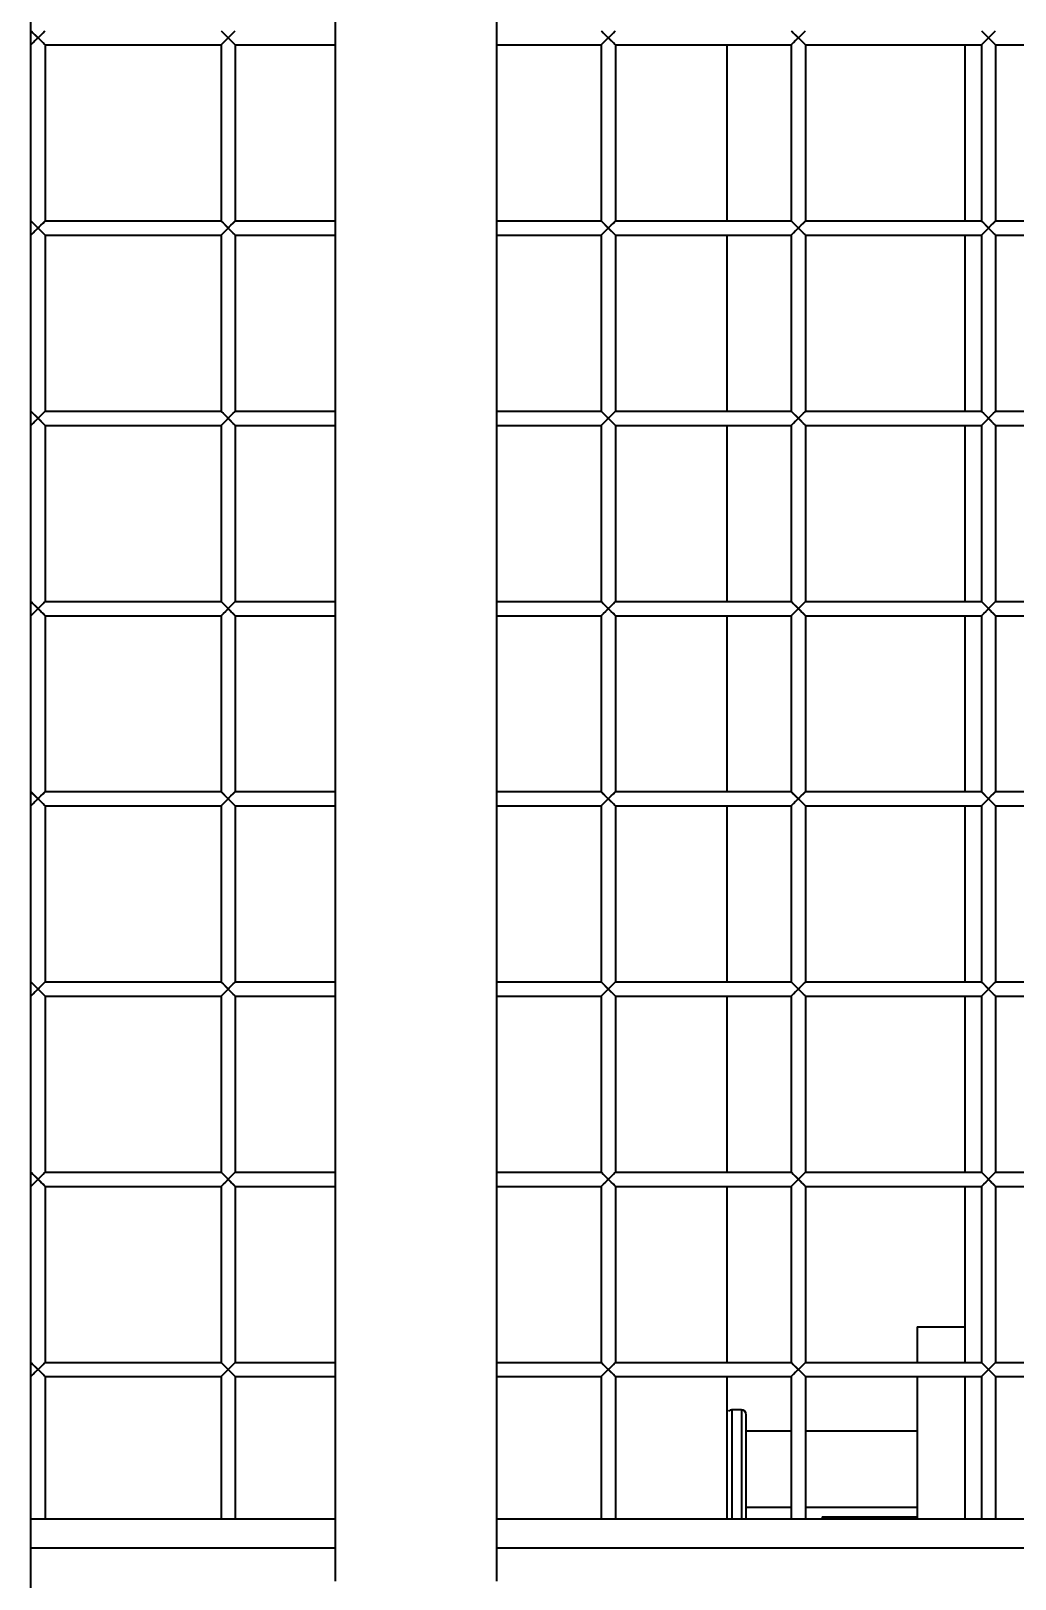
# Model space of a CAD drawing. Header units: millimetres. Extents: x 32496 to 166256, y 3504 to 23939.
# Drawn here: x 145206.7 to 145413.8, y 13582.2 to 13907.8 of the extents above; entities that cross this region are included whole.
import ezdxf

# ---------------------------------------------------------------- set-up
doc = ezdxf.new("R2010")
doc.units = ezdxf.units.MM
doc.layers.get('0').update_dxf_attribs({"lineweight": 35})

# ---------------------------------------------------------------- blocks, each defined once
blk = doc.blocks.new('8-1250')
at = {"linetype": 'Continuous'}
for p, q in [((-3325.63, -32393.79), (-3325.63, -33324.79)), ((-3291.63, -32393.79), (-3291.63, -33324.79)), ((-3389.63, -33311.79), (-3389.63, -32408.79)), ((-3389.63, -33001.79), (-3386.63, -32998.79)), ((-3389.63, -32998.79), (-3388.13, -33000.29)), ((-3349.63, -33001.79), (-3346.63, -32998.79)), ((-3349.63, -32998.79), (-3348.13, -33000.29)), ((-3269.63, -33001.79), (-3266.63, -32998.79)), ((-3269.63, -32998.79), (-3268.13, -33000.29)), ((-3229.63, -33001.79), (-3226.63, -32998.79)), ((-3229.63, -32998.79), (-3228.13, -33000.29)), ((-3189.63, -33001.79), (-3186.63, -32998.79)), ((-3189.63, -32998.79), (-3188.13, -33000.29)), ((-3386.63, -33001.79), (-3388.13, -33000.29)), ((-3386.63, -33001.79), (-3386.63, -33038.79)), ((-3386.63, -33001.79), (-3349.63, -33001.79)), ((-3349.63, -33001.79), (-3349.63, -33038.79)), ((-3346.63, -33001.79), (-3348.13, -33000.29)), ((-3346.63, -33001.79), (-3346.63, -33038.79)), ((-3346.63, -33001.79), (-3325.63, -33001.79)), ((-3291.63, -33001.79), (-3269.63, -33001.79)), ((-3269.63, -33001.79), (-3269.63, -33038.79)), ((-3266.63, -33001.79), (-3268.13, -33000.29)), ((-3266.63, -33001.79), (-3266.63, -33038.79)), ((-3266.63, -33001.79), (-3229.63, -33001.79)), ((-3243.13, -33038.79), (-3243.13, -33001.79)), ((-3229.63, -33001.79), (-3229.63, -33038.79)), ((-3226.63, -33001.79), (-3228.13, -33000.29)), ((-3226.63, -33001.79), (-3226.63, -33038.79)), ((-3226.63, -33001.79), (-3189.63, -33001.79)), ((-3193.13, -33001.79), (-3193.13, -33038.79)), ((-3189.63, -33001.79), (-3189.63, -33038.79)), ((-3186.63, -33001.79), (-3188.13, -33000.29)), ((-3186.63, -33001.79), (-3186.63, -33038.79)), ((-3186.63, -33001.79), (-3149.63, -33001.79)), ((-3389.63, -33041.79), (-3386.63, -33038.79)), ((-3389.63, -33038.79), (-3388.13, -33040.29)), ((-3386.63, -33041.79), (-3388.13, -33040.29)), ((-3386.63, -33038.79), (-3349.63, -33038.79)), ((-3349.63, -33041.79), (-3346.63, -33038.79)), ((-3349.63, -33038.79), (-3348.13, -33040.29)), ((-3346.63, -33041.79), (-3348.13, -33040.29)), ((-3346.63, -33038.79), (-3325.63, -33038.79)), ((-3291.63, -33038.79), (-3269.63, -33038.79)), ((-3269.63, -33041.79), (-3266.63, -33038.79)), ((-3269.63, -33038.79), (-3268.13, -33040.29)), ((-3266.63, -33041.79), (-3268.13, -33040.29)), ((-3266.63, -33038.79), (-3229.63, -33038.79)), ((-3229.63, -33041.79), (-3226.63, -33038.79)), ((-3229.63, -33038.79), (-3228.13, -33040.29)), ((-3226.63, -33041.79), (-3228.13, -33040.29)), ((-3226.63, -33038.79), (-3189.63, -33038.79)), ((-3189.63, -33041.79), (-3186.63, -33038.79)), ((-3189.63, -33038.79), (-3188.13, -33040.29)), ((-3186.63, -33041.79), (-3188.13, -33040.29)), ((-3186.63, -33038.79), (-3149.63, -33038.79)), ((-3386.63, -33041.79), (-3386.63, -33078.79)), ((-3386.63, -33041.79), (-3349.63, -33041.79)), ((-3349.63, -33041.79), (-3349.63, -33078.79)), ((-3346.63, -33041.79), (-3346.63, -33078.79)), ((-3346.63, -33041.79), (-3325.63, -33041.79)), ((-3291.63, -33041.79), (-3269.63, -33041.79)), ((-3269.63, -33041.79), (-3269.63, -33078.79)), ((-3266.63, -33041.79), (-3266.63, -33078.79)), ((-3266.63, -33041.79), (-3229.63, -33041.79)), ((-3243.13, -33078.79), (-3243.13, -33041.79)), ((-3229.63, -33041.79), (-3229.63, -33078.79)), ((-3226.63, -33041.79), (-3226.63, -33078.79)), ((-3226.63, -33041.79), (-3189.63, -33041.79)), ((-3193.13, -33041.79), (-3193.13, -33078.79)), ((-3189.63, -33041.79), (-3189.63, -33078.79)), ((-3186.63, -33041.79), (-3186.63, -33078.79)), ((-3186.63, -33041.79), (-3149.63, -33041.79)), ((-3389.63, -33081.79), (-3386.63, -33078.79)), ((-3389.63, -33078.79), (-3388.13, -33080.29)), ((-3386.63, -33081.79), (-3388.13, -33080.29)), ((-3386.63, -33078.79), (-3349.63, -33078.79)), ((-3349.63, -33081.79), (-3346.63, -33078.79)), ((-3349.63, -33078.79), (-3348.13, -33080.29)), ((-3346.63, -33081.79), (-3348.13, -33080.29)), ((-3346.63, -33078.79), (-3325.63, -33078.79)), ((-3291.63, -33078.79), (-3269.63, -33078.79)), ((-3269.63, -33081.79), (-3266.63, -33078.79)), ((-3269.63, -33078.79), (-3268.13, -33080.29)), ((-3266.63, -33081.79), (-3268.13, -33080.29)), ((-3266.63, -33078.79), (-3229.63, -33078.79)), ((-3229.63, -33081.79), (-3226.63, -33078.79)), ((-3229.63, -33078.79), (-3228.13, -33080.29)), ((-3226.63, -33081.79), (-3228.13, -33080.29)), ((-3226.63, -33078.79), (-3189.63, -33078.79)), ((-3189.63, -33081.79), (-3186.63, -33078.79)), ((-3189.63, -33078.79), (-3188.13, -33080.29)), ((-3186.63, -33081.79), (-3188.13, -33080.29)), ((-3186.63, -33078.79), (-3149.63, -33078.79)), ((-3386.63, -33081.79), (-3386.63, -33118.79)), ((-3386.63, -33081.79), (-3349.63, -33081.79)), ((-3349.63, -33081.79), (-3349.63, -33118.79)), ((-3346.63, -33081.79), (-3346.63, -33118.79)), ((-3346.63, -33081.79), (-3325.63, -33081.79)), ((-3291.63, -33081.79), (-3269.63, -33081.79)), ((-3269.63, -33081.79), (-3269.63, -33118.79)), ((-3266.63, -33081.79), (-3266.63, -33118.79)), ((-3266.63, -33081.79), (-3229.63, -33081.79)), ((-3243.13, -33118.79), (-3243.13, -33081.79)), ((-3229.63, -33081.79), (-3229.63, -33118.79)), ((-3226.63, -33081.79), (-3226.63, -33118.79)), ((-3226.63, -33081.79), (-3189.63, -33081.79)), ((-3193.13, -33081.79), (-3193.13, -33118.79)), ((-3189.63, -33081.79), (-3189.63, -33118.79)), ((-3186.63, -33081.79), (-3186.63, -33118.79)), ((-3186.63, -33081.79), (-3149.63, -33081.79)), ((-3389.63, -33121.79), (-3386.63, -33118.79)), ((-3389.63, -33118.79), (-3388.13, -33120.29)), ((-3386.63, -33118.79), (-3349.63, -33118.79)), ((-3349.63, -33121.79), (-3346.63, -33118.79)), ((-3349.63, -33118.79), (-3348.13, -33120.29)), ((-3346.63, -33118.79), (-3325.63, -33118.79)), ((-3291.63, -33118.79), (-3269.63, -33118.79)), ((-3269.63, -33121.79), (-3266.63, -33118.79)), ((-3269.63, -33118.79), (-3268.13, -33120.29)), ((-3266.63, -33118.79), (-3229.63, -33118.79)), ((-3229.63, -33121.79), (-3226.63, -33118.79)), ((-3229.63, -33118.79), (-3228.13, -33120.29)), ((-3226.63, -33118.79), (-3189.63, -33118.79)), ((-3189.63, -33121.79), (-3186.63, -33118.79)), ((-3189.63, -33118.79), (-3188.13, -33120.29)), ((-3186.63, -33118.79), (-3149.63, -33118.79)), ((-3386.63, -33121.79), (-3388.13, -33120.29)), ((-3386.63, -33121.79), (-3386.63, -33158.79)), ((-3386.63, -33121.79), (-3349.63, -33121.79)), ((-3349.63, -33121.79), (-3349.63, -33158.79)), ((-3346.63, -33121.79), (-3348.13, -33120.29)), ((-3346.63, -33121.79), (-3346.63, -33158.79)), ((-3346.63, -33121.79), (-3325.63, -33121.79)), ((-3291.63, -33121.79), (-3269.63, -33121.79)), ((-3269.63, -33121.79), (-3269.63, -33158.79)), ((-3266.63, -33121.79), (-3268.13, -33120.29)), ((-3266.63, -33121.79), (-3266.63, -33158.79)), ((-3266.63, -33121.79), (-3229.63, -33121.79)), ((-3243.13, -33158.79), (-3243.13, -33121.79)), ((-3229.63, -33121.79), (-3229.63, -33158.79)), ((-3226.63, -33121.79), (-3228.13, -33120.29)), ((-3226.63, -33121.79), (-3226.63, -33158.79)), ((-3226.63, -33121.79), (-3189.63, -33121.79)), ((-3193.13, -33121.79), (-3193.13, -33158.79)), ((-3189.63, -33121.79), (-3189.63, -33158.79)), ((-3186.63, -33121.79), (-3188.13, -33120.29)), ((-3186.63, -33121.79), (-3186.63, -33158.79)), ((-3186.63, -33121.79), (-3149.63, -33121.79)), ((-3389.63, -33161.79), (-3386.63, -33158.79)), ((-3389.63, -33158.79), (-3388.13, -33160.29)), ((-3386.63, -33158.79), (-3349.63, -33158.79)), ((-3349.63, -33161.79), (-3346.63, -33158.79)), ((-3349.63, -33158.79), (-3348.13, -33160.29)), ((-3346.63, -33158.79), (-3325.63, -33158.79)), ((-3291.63, -33158.79), (-3269.63, -33158.79)), ((-3269.63, -33161.79), (-3266.63, -33158.79)), ((-3269.63, -33158.79), (-3268.13, -33160.29)), ((-3266.63, -33158.79), (-3229.63, -33158.79)), ((-3229.63, -33161.79), (-3226.63, -33158.79)), ((-3229.63, -33158.79), (-3228.13, -33160.29)), ((-3226.63, -33158.79), (-3189.63, -33158.79)), ((-3189.63, -33161.79), (-3186.63, -33158.79)), ((-3189.63, -33158.79), (-3188.13, -33160.29)), ((-3186.63, -33158.79), (-3149.63, -33158.79)), ((-3386.63, -33161.79), (-3388.13, -33160.29)), ((-3386.63, -33161.79), (-3386.63, -33198.79)), ((-3386.63, -33161.79), (-3349.63, -33161.79)), ((-3349.63, -33161.79), (-3349.63, -33198.79)), ((-3346.63, -33161.79), (-3348.13, -33160.29)), ((-3346.63, -33161.79), (-3346.63, -33198.79)), ((-3346.63, -33161.79), (-3325.63, -33161.79)), ((-3291.63, -33161.79), (-3269.63, -33161.79)), ((-3269.63, -33161.79), (-3269.63, -33198.79)), ((-3266.63, -33161.79), (-3268.13, -33160.29)), ((-3266.63, -33161.79), (-3266.63, -33198.79)), ((-3266.63, -33161.79), (-3229.63, -33161.79)), ((-3243.13, -33198.79), (-3243.13, -33161.79)), ((-3229.63, -33161.79), (-3229.63, -33198.79)), ((-3226.63, -33161.79), (-3228.13, -33160.29)), ((-3226.63, -33161.79), (-3226.63, -33198.79)), ((-3226.63, -33161.79), (-3189.63, -33161.79)), ((-3193.13, -33161.79), (-3193.13, -33198.79)), ((-3189.63, -33161.79), (-3189.63, -33198.79)), ((-3186.63, -33161.79), (-3188.13, -33160.29)), ((-3186.63, -33161.79), (-3186.63, -33198.79)), ((-3186.63, -33161.79), (-3149.63, -33161.79)), ((-3389.63, -33201.79), (-3386.63, -33198.79)), ((-3389.63, -33198.79), (-3388.13, -33200.29)), ((-3386.63, -33201.79), (-3388.13, -33200.29)), ((-3386.63, -33198.79), (-3349.63, -33198.79)), ((-3349.63, -33201.79), (-3346.63, -33198.79)), ((-3349.63, -33198.79), (-3348.13, -33200.29)), ((-3346.63, -33201.79), (-3348.13, -33200.29)), ((-3346.63, -33198.79), (-3325.63, -33198.79)), ((-3291.63, -33198.79), (-3269.63, -33198.79)), ((-3269.63, -33201.79), (-3266.63, -33198.79)), ((-3269.63, -33198.79), (-3268.13, -33200.29)), ((-3266.63, -33201.79), (-3268.13, -33200.29)), ((-3266.63, -33198.79), (-3229.63, -33198.79)), ((-3229.63, -33201.79), (-3226.63, -33198.79)), ((-3229.63, -33198.79), (-3228.13, -33200.29)), ((-3226.63, -33201.79), (-3228.13, -33200.29)), ((-3226.63, -33198.79), (-3189.63, -33198.79)), ((-3189.63, -33201.79), (-3186.63, -33198.79)), ((-3189.63, -33198.79), (-3188.13, -33200.29)), ((-3186.63, -33201.79), (-3188.13, -33200.29)), ((-3186.63, -33198.79), (-3149.63, -33198.79)), ((-3386.63, -33201.79), (-3386.63, -33238.79)), ((-3386.63, -33201.79), (-3349.63, -33201.79)), ((-3349.63, -33201.79), (-3349.63, -33238.79)), ((-3346.63, -33201.79), (-3346.63, -33238.79)), ((-3346.63, -33201.79), (-3325.63, -33201.79)), ((-3291.63, -33201.79), (-3269.63, -33201.79)), ((-3269.63, -33201.79), (-3269.63, -33238.79)), ((-3266.63, -33201.79), (-3266.63, -33238.79)), ((-3266.63, -33201.79), (-3229.63, -33201.79)), ((-3243.13, -33238.79), (-3243.13, -33201.79)), ((-3229.63, -33201.79), (-3229.63, -33238.79)), ((-3226.63, -33201.79), (-3226.63, -33238.79)), ((-3226.63, -33201.79), (-3189.63, -33201.79)), ((-3193.13, -33201.79), (-3193.13, -33238.79)), ((-3189.63, -33201.79), (-3189.63, -33238.79)), ((-3186.63, -33201.79), (-3186.63, -33238.79)), ((-3186.63, -33201.79), (-3149.63, -33201.79)), ((-3389.63, -33241.79), (-3386.63, -33238.79)), ((-3389.63, -33238.79), (-3388.13, -33240.29)), ((-3386.63, -33238.79), (-3349.63, -33238.79)), ((-3349.63, -33241.79), (-3346.63, -33238.79)), ((-3349.63, -33238.79), (-3348.13, -33240.29)), ((-3346.63, -33238.79), (-3325.63, -33238.79)), ((-3291.63, -33238.79), (-3269.63, -33238.79)), ((-3269.63, -33241.79), (-3266.63, -33238.79)), ((-3269.63, -33238.79), (-3268.13, -33240.29)), ((-3266.63, -33238.79), (-3229.63, -33238.79)), ((-3229.63, -33241.79), (-3226.63, -33238.79)), ((-3229.63, -33238.79), (-3228.13, -33240.29)), ((-3226.63, -33238.79), (-3189.63, -33238.79)), ((-3189.63, -33241.79), (-3186.63, -33238.79)), ((-3189.63, -33238.79), (-3188.13, -33240.29)), ((-3186.63, -33238.79), (-3149.63, -33238.79)), ((-3386.63, -33241.79), (-3388.13, -33240.29)), ((-3386.63, -33241.79), (-3386.63, -33278.79)), ((-3386.63, -33241.79), (-3349.63, -33241.79)), ((-3349.63, -33241.79), (-3349.63, -33278.79)), ((-3346.63, -33241.79), (-3348.13, -33240.29)), ((-3346.63, -33241.79), (-3346.63, -33278.79)), ((-3346.63, -33241.79), (-3325.63, -33241.79)), ((-3291.63, -33241.79), (-3269.63, -33241.79)), ((-3269.63, -33241.79), (-3269.63, -33278.79)), ((-3266.63, -33241.79), (-3268.13, -33240.29)), ((-3266.63, -33241.79), (-3266.63, -33278.79)), ((-3266.63, -33241.79), (-3229.63, -33241.79)), ((-3243.13, -33278.79), (-3243.13, -33241.79)), ((-3229.63, -33241.79), (-3229.63, -33278.79)), ((-3226.63, -33241.79), (-3228.13, -33240.29)), ((-3226.63, -33241.79), (-3226.63, -33278.79)), ((-3226.63, -33241.79), (-3189.63, -33241.79)), ((-3193.13, -33241.79), (-3193.13, -33278.79)), ((-3189.63, -33241.79), (-3189.63, -33278.79)), ((-3186.63, -33241.79), (-3188.13, -33240.29)), ((-3186.63, -33241.79), (-3186.63, -33278.79)), ((-3186.63, -33241.79), (-3149.63, -33241.79)), ((-3203.13, -33271.29), (-3203.13, -33278.79)), ((-3203.13, -33271.29), (-3193.13, -33271.29)), ((-3389.63, -33281.79), (-3386.63, -33278.79)), ((-3389.63, -33278.79), (-3388.13, -33280.29)), ((-3386.63, -33278.79), (-3349.63, -33278.79)), ((-3349.63, -33281.79), (-3346.63, -33278.79)), ((-3349.63, -33278.79), (-3348.13, -33280.29)), ((-3346.63, -33278.79), (-3325.63, -33278.79)), ((-3291.63, -33278.79), (-3269.63, -33278.79)), ((-3269.63, -33281.79), (-3266.63, -33278.79)), ((-3269.63, -33278.79), (-3268.13, -33280.29)), ((-3266.63, -33278.79), (-3229.63, -33278.79)), ((-3229.63, -33281.79), (-3226.63, -33278.79)), ((-3229.63, -33278.79), (-3228.13, -33280.29)), ((-3226.63, -33278.79), (-3189.63, -33278.79)), ((-3189.63, -33281.79), (-3186.63, -33278.79)), ((-3189.63, -33278.79), (-3188.13, -33280.29)), ((-3186.63, -33278.79), (-3149.63, -33278.79)), ((-3386.63, -33281.79), (-3388.13, -33280.29)), ((-3386.63, -33281.79), (-3386.63, -33311.79)), ((-3386.63, -33281.79), (-3349.63, -33281.79)), ((-3349.63, -33281.79), (-3349.63, -33311.79)), ((-3346.63, -33281.79), (-3348.13, -33280.29)), ((-3346.63, -33281.79), (-3346.63, -33311.79)), ((-3346.63, -33281.79), (-3325.63, -33281.79)), ((-3291.63, -33281.79), (-3269.63, -33281.79)), ((-3269.63, -33281.79), (-3269.63, -33311.79)), ((-3266.63, -33281.79), (-3268.13, -33280.29)), ((-3266.63, -33281.79), (-3266.63, -33311.79)), ((-3266.63, -33281.79), (-3229.63, -33281.79)), ((-3243.13, -33311.79), (-3243.13, -33281.79)), ((-3229.63, -33281.79), (-3229.63, -33311.79)), ((-3226.63, -33281.79), (-3228.13, -33280.29)), ((-3226.63, -33281.79), (-3226.63, -33311.79)), ((-3226.63, -33281.79), (-3189.63, -33281.79)), ((-3203.13, -33281.79), (-3203.13, -33311.79)), ((-3193.13, -33281.79), (-3193.13, -33311.79)), ((-3189.63, -33281.79), (-3189.63, -33311.79)), ((-3186.63, -33281.79), (-3188.13, -33280.29)), ((-3186.63, -33281.79), (-3186.63, -33311.79)), ((-3186.63, -33281.79), (-3149.63, -33281.79)), ((-3242.13, -33288.79), (-3242.13, -33311.79)), ((-3240.13, -33288.79), (-3242.13, -33288.79)), ((-3240.13, -33288.79), (-3240.13, -33311.79)), ((-3239.13, -33311.79), (-3239.13, -33289.79)), ((-3229.63, -33293.29), (-3239.13, -33293.29)), ((-3203.13, -33293.29), (-3226.63, -33293.29)), ((-3389.63, -33511.79), (-3389.63, -33311.79)), ((-3325.63, -33311.79), (-3389.63, -33311.79)), ((-2665.63, -33311.79), (-3291.63, -33311.79)), ((-3229.63, -33309.29), (-3239.13, -33309.29)), ((-3203.13, -33309.29), (-3226.63, -33309.29)), ((-3223.13, -33311.29), (-3223.13, -33311.79)), ((-3223.13, -33311.29), (-3203.13, -33311.29)), ((-3389.63, -33317.79), (-3325.63, -33317.79)), ((-3291.63, -33317.79), (-2665.63, -33317.79))]:
    blk.add_line(p, q, dxfattribs=at)
for points in [[(-3389.51, -32998.9), (-3389.2, -32999.22), (-3388.71, -32999.71), (-3387.54, -33000.88)], [(-3388.13, -33000.29), (-3387.54, -32999.7), (-3387.07, -32999.23), (-3386.74, -32998.9)], [(-3349.51, -32998.9), (-3349.2, -32999.22), (-3348.71, -32999.71), (-3347.54, -33000.88)], [(-3348.13, -33000.29), (-3347.54, -32999.7), (-3347.07, -32999.23), (-3346.74, -32998.9)], [(-3269.51, -32998.9), (-3269.2, -32999.22), (-3268.71, -32999.71), (-3267.54, -33000.88)], [(-3268.13, -33000.29), (-3267.54, -32999.7), (-3267.07, -32999.23), (-3266.74, -32998.9)], [(-3229.51, -32998.9), (-3229.2, -32999.22), (-3228.71, -32999.71), (-3227.54, -33000.88)], [(-3228.13, -33000.29), (-3227.54, -32999.7), (-3227.07, -32999.23), (-3226.74, -32998.9)], [(-3189.51, -32998.9), (-3189.2, -32999.22), (-3188.71, -32999.71), (-3187.54, -33000.88)], [(-3188.13, -33000.29), (-3187.54, -32999.7), (-3187.07, -32999.23), (-3186.74, -32998.9)], [(-3388.13, -33000.29), (-3388.72, -33000.88), (-3389.19, -33001.35)], [(-3386.74, -33001.67), (-3387.07, -33001.35), (-3387.54, -33000.88)], [(-3348.13, -33000.29), (-3348.72, -33000.88), (-3349.19, -33001.35)], [(-3346.74, -33001.67), (-3347.07, -33001.35), (-3347.54, -33000.88)], [(-3268.13, -33000.29), (-3268.72, -33000.88), (-3269.19, -33001.35)], [(-3266.74, -33001.67), (-3267.07, -33001.35), (-3267.54, -33000.88)], [(-3228.13, -33000.29), (-3228.72, -33000.88), (-3229.19, -33001.35)], [(-3226.74, -33001.67), (-3227.07, -33001.35), (-3227.54, -33000.88)], [(-3188.13, -33000.29), (-3188.72, -33000.88), (-3189.19, -33001.35)], [(-3186.74, -33001.67), (-3187.07, -33001.35), (-3187.54, -33000.88)], [(-3389.51, -33038.9), (-3389.2, -33039.22), (-3388.71, -33039.71), (-3387.54, -33040.88)], [(-3388.13, -33040.29), (-3388.72, -33040.88), (-3389.19, -33041.35)], [(-3388.13, -33040.29), (-3387.54, -33039.7), (-3387.07, -33039.23), (-3386.74, -33038.9)], [(-3386.74, -33041.67), (-3387.07, -33041.35), (-3387.54, -33040.88)], [(-3349.51, -33038.9), (-3349.2, -33039.22), (-3348.71, -33039.71), (-3347.54, -33040.88)], [(-3348.13, -33040.29), (-3348.72, -33040.88), (-3349.19, -33041.35)], [(-3348.13, -33040.29), (-3347.54, -33039.7), (-3347.07, -33039.23), (-3346.74, -33038.9)], [(-3346.74, -33041.67), (-3347.07, -33041.35), (-3347.54, -33040.88)], [(-3269.51, -33038.9), (-3269.2, -33039.22), (-3268.71, -33039.71), (-3267.54, -33040.88)], [(-3268.13, -33040.29), (-3268.72, -33040.88), (-3269.19, -33041.35)], [(-3268.13, -33040.29), (-3267.54, -33039.7), (-3267.07, -33039.23), (-3266.74, -33038.9)], [(-3266.74, -33041.67), (-3267.07, -33041.35), (-3267.54, -33040.88)], [(-3229.51, -33038.9), (-3229.2, -33039.22), (-3228.71, -33039.71), (-3227.54, -33040.88)], [(-3228.13, -33040.29), (-3228.72, -33040.88), (-3229.19, -33041.35)], [(-3228.13, -33040.29), (-3227.54, -33039.7), (-3227.07, -33039.23), (-3226.74, -33038.9)], [(-3226.74, -33041.67), (-3227.07, -33041.35), (-3227.54, -33040.88)], [(-3189.51, -33038.9), (-3189.2, -33039.22), (-3188.71, -33039.71), (-3187.54, -33040.88)], [(-3188.13, -33040.29), (-3188.72, -33040.88), (-3189.19, -33041.35)], [(-3188.13, -33040.29), (-3187.54, -33039.7), (-3187.07, -33039.23), (-3186.74, -33038.9)], [(-3186.74, -33041.67), (-3187.07, -33041.35), (-3187.54, -33040.88)], [(-3389.51, -33078.9), (-3389.2, -33079.22), (-3388.71, -33079.71), (-3387.54, -33080.88)], [(-3388.13, -33080.29), (-3388.72, -33080.88), (-3389.19, -33081.35)], [(-3388.13, -33080.29), (-3387.54, -33079.7), (-3387.07, -33079.23), (-3386.74, -33078.9)], [(-3349.51, -33078.9), (-3349.2, -33079.22), (-3348.71, -33079.71), (-3347.54, -33080.88)], [(-3348.13, -33080.29), (-3348.72, -33080.88), (-3349.19, -33081.35)], [(-3348.13, -33080.29), (-3347.54, -33079.7), (-3347.07, -33079.23), (-3346.74, -33078.9)], [(-3269.51, -33078.9), (-3269.2, -33079.22), (-3268.71, -33079.71), (-3267.54, -33080.88)], [(-3268.13, -33080.29), (-3268.72, -33080.88), (-3269.19, -33081.35)], [(-3268.13, -33080.29), (-3267.54, -33079.7), (-3267.07, -33079.23), (-3266.74, -33078.9)], [(-3229.51, -33078.9), (-3229.2, -33079.22), (-3228.71, -33079.71), (-3227.54, -33080.88)], [(-3228.13, -33080.29), (-3228.72, -33080.88), (-3229.19, -33081.35)], [(-3228.13, -33080.29), (-3227.54, -33079.7), (-3227.07, -33079.23), (-3226.74, -33078.9)], [(-3189.51, -33078.9), (-3189.2, -33079.22), (-3188.71, -33079.71), (-3187.54, -33080.88)], [(-3188.13, -33080.29), (-3188.72, -33080.88), (-3189.19, -33081.35)], [(-3188.13, -33080.29), (-3187.54, -33079.7), (-3187.07, -33079.23), (-3186.74, -33078.9)], [(-3386.74, -33081.67), (-3387.07, -33081.35), (-3387.54, -33080.88)], [(-3346.74, -33081.67), (-3347.07, -33081.35), (-3347.54, -33080.88)], [(-3266.74, -33081.67), (-3267.07, -33081.35), (-3267.54, -33080.88)], [(-3226.74, -33081.67), (-3227.07, -33081.35), (-3227.54, -33080.88)], [(-3186.74, -33081.67), (-3187.07, -33081.35), (-3187.54, -33080.88)], [(-3389.51, -33118.9), (-3389.2, -33119.22), (-3388.71, -33119.71), (-3387.54, -33120.88)], [(-3388.13, -33120.29), (-3387.54, -33119.7), (-3387.07, -33119.23), (-3386.74, -33118.9)], [(-3349.51, -33118.9), (-3349.2, -33119.22), (-3348.71, -33119.71), (-3347.54, -33120.88)], [(-3348.13, -33120.29), (-3347.54, -33119.7), (-3347.07, -33119.23), (-3346.74, -33118.9)], [(-3269.51, -33118.9), (-3269.2, -33119.22), (-3268.71, -33119.71), (-3267.54, -33120.88)], [(-3268.13, -33120.29), (-3267.54, -33119.7), (-3267.07, -33119.23), (-3266.74, -33118.9)], [(-3229.51, -33118.9), (-3229.2, -33119.22), (-3228.71, -33119.71), (-3227.54, -33120.88)], [(-3228.13, -33120.29), (-3227.54, -33119.7), (-3227.07, -33119.23), (-3226.74, -33118.9)], [(-3189.51, -33118.9), (-3189.2, -33119.22), (-3188.71, -33119.71), (-3187.54, -33120.88)], [(-3188.13, -33120.29), (-3187.54, -33119.7), (-3187.07, -33119.23), (-3186.74, -33118.9)], [(-3388.13, -33120.29), (-3388.72, -33120.88), (-3389.19, -33121.35)], [(-3386.74, -33121.67), (-3387.07, -33121.35), (-3387.54, -33120.88)], [(-3348.13, -33120.29), (-3348.72, -33120.88), (-3349.19, -33121.35)], [(-3346.74, -33121.67), (-3347.07, -33121.35), (-3347.54, -33120.88)], [(-3268.13, -33120.29), (-3268.72, -33120.88), (-3269.19, -33121.35)], [(-3266.74, -33121.67), (-3267.07, -33121.35), (-3267.54, -33120.88)], [(-3228.13, -33120.29), (-3228.72, -33120.88), (-3229.19, -33121.35)], [(-3226.74, -33121.67), (-3227.07, -33121.35), (-3227.54, -33120.88)], [(-3188.13, -33120.29), (-3188.72, -33120.88), (-3189.19, -33121.35)], [(-3186.74, -33121.67), (-3187.07, -33121.35), (-3187.54, -33120.88)], [(-3389.51, -33158.9), (-3389.2, -33159.22), (-3388.71, -33159.71), (-3387.54, -33160.88)], [(-3388.13, -33160.29), (-3388.72, -33160.88), (-3389.19, -33161.35)], [(-3388.13, -33160.29), (-3387.54, -33159.7), (-3387.07, -33159.23), (-3386.74, -33158.9)], [(-3386.74, -33161.67), (-3387.07, -33161.35), (-3387.54, -33160.88)], [(-3349.51, -33158.9), (-3349.2, -33159.22), (-3348.71, -33159.71), (-3347.54, -33160.88)], [(-3348.13, -33160.29), (-3348.72, -33160.88), (-3349.19, -33161.35)], [(-3348.13, -33160.29), (-3347.54, -33159.7), (-3347.07, -33159.23), (-3346.74, -33158.9)], [(-3346.74, -33161.67), (-3347.07, -33161.35), (-3347.54, -33160.88)], [(-3269.51, -33158.9), (-3269.2, -33159.22), (-3268.71, -33159.71), (-3267.54, -33160.88)], [(-3268.13, -33160.29), (-3268.72, -33160.88), (-3269.19, -33161.35)], [(-3268.13, -33160.29), (-3267.54, -33159.7), (-3267.07, -33159.23), (-3266.74, -33158.9)], [(-3266.74, -33161.67), (-3267.07, -33161.35), (-3267.54, -33160.88)], [(-3229.51, -33158.9), (-3229.2, -33159.22), (-3228.71, -33159.71), (-3227.54, -33160.88)], [(-3228.13, -33160.29), (-3228.72, -33160.88), (-3229.19, -33161.35)], [(-3228.13, -33160.29), (-3227.54, -33159.7), (-3227.07, -33159.23), (-3226.74, -33158.9)], [(-3226.74, -33161.67), (-3227.07, -33161.35), (-3227.54, -33160.88)], [(-3189.51, -33158.9), (-3189.2, -33159.22), (-3188.71, -33159.71), (-3187.54, -33160.88)], [(-3188.13, -33160.29), (-3188.72, -33160.88), (-3189.19, -33161.35)], [(-3188.13, -33160.29), (-3187.54, -33159.7), (-3187.07, -33159.23), (-3186.74, -33158.9)], [(-3186.74, -33161.67), (-3187.07, -33161.35), (-3187.54, -33160.88)], [(-3389.51, -33198.9), (-3389.2, -33199.22), (-3388.71, -33199.71), (-3387.54, -33200.88)], [(-3388.13, -33200.29), (-3388.72, -33200.88), (-3389.19, -33201.35)], [(-3388.13, -33200.29), (-3387.54, -33199.7), (-3387.07, -33199.23), (-3386.74, -33198.9)], [(-3386.74, -33201.67), (-3387.07, -33201.35), (-3387.54, -33200.88)], [(-3349.51, -33198.9), (-3349.2, -33199.22), (-3348.71, -33199.71), (-3347.54, -33200.88)], [(-3348.13, -33200.29), (-3348.72, -33200.88), (-3349.19, -33201.35)], [(-3348.13, -33200.29), (-3347.54, -33199.7), (-3347.07, -33199.23), (-3346.74, -33198.9)], [(-3346.74, -33201.67), (-3347.07, -33201.35), (-3347.54, -33200.88)], [(-3269.51, -33198.9), (-3269.2, -33199.22), (-3268.71, -33199.71), (-3267.54, -33200.88)], [(-3268.13, -33200.29), (-3268.72, -33200.88), (-3269.19, -33201.35)], [(-3268.13, -33200.29), (-3267.54, -33199.7), (-3267.07, -33199.23), (-3266.74, -33198.9)], [(-3266.74, -33201.67), (-3267.07, -33201.35), (-3267.54, -33200.88)], [(-3229.51, -33198.9), (-3229.2, -33199.22), (-3228.71, -33199.71), (-3227.54, -33200.88)], [(-3228.13, -33200.29), (-3228.72, -33200.88), (-3229.19, -33201.35)], [(-3228.13, -33200.29), (-3227.54, -33199.7), (-3227.07, -33199.23), (-3226.74, -33198.9)], [(-3226.74, -33201.67), (-3227.07, -33201.35), (-3227.54, -33200.88)], [(-3189.51, -33198.9), (-3189.2, -33199.22), (-3188.71, -33199.71), (-3187.54, -33200.88)], [(-3188.13, -33200.29), (-3188.72, -33200.88), (-3189.19, -33201.35)], [(-3188.13, -33200.29), (-3187.54, -33199.7), (-3187.07, -33199.23), (-3186.74, -33198.9)], [(-3186.74, -33201.67), (-3187.07, -33201.35), (-3187.54, -33200.88)], [(-3389.51, -33238.9), (-3389.2, -33239.22), (-3388.71, -33239.71), (-3387.54, -33240.88)], [(-3388.13, -33240.29), (-3387.54, -33239.7), (-3387.07, -33239.23), (-3386.74, -33238.9)], [(-3349.51, -33238.9), (-3349.2, -33239.22), (-3348.71, -33239.71), (-3347.54, -33240.88)], [(-3348.13, -33240.29), (-3347.54, -33239.7), (-3347.07, -33239.23), (-3346.74, -33238.9)], [(-3269.51, -33238.9), (-3269.2, -33239.22), (-3268.71, -33239.71), (-3267.54, -33240.88)], [(-3268.13, -33240.29), (-3267.54, -33239.7), (-3267.07, -33239.23), (-3266.74, -33238.9)], [(-3229.51, -33238.9), (-3229.2, -33239.22), (-3228.71, -33239.71), (-3227.54, -33240.88)], [(-3228.13, -33240.29), (-3227.54, -33239.7), (-3227.07, -33239.23), (-3226.74, -33238.9)], [(-3189.51, -33238.9), (-3189.2, -33239.22), (-3188.71, -33239.71), (-3187.54, -33240.88)], [(-3188.13, -33240.29), (-3187.54, -33239.7), (-3187.07, -33239.23), (-3186.74, -33238.9)], [(-3388.13, -33240.29), (-3388.72, -33240.88), (-3389.19, -33241.35)], [(-3386.74, -33241.67), (-3387.07, -33241.35), (-3387.54, -33240.88)], [(-3348.13, -33240.29), (-3348.72, -33240.88), (-3349.19, -33241.35)], [(-3346.74, -33241.67), (-3347.07, -33241.35), (-3347.54, -33240.88)], [(-3268.13, -33240.29), (-3268.72, -33240.88), (-3269.19, -33241.35)], [(-3266.74, -33241.67), (-3267.07, -33241.35), (-3267.54, -33240.88)], [(-3228.13, -33240.29), (-3228.72, -33240.88), (-3229.19, -33241.35)], [(-3226.74, -33241.67), (-3227.07, -33241.35), (-3227.54, -33240.88)], [(-3188.13, -33240.29), (-3188.72, -33240.88), (-3189.19, -33241.35)], [(-3186.74, -33241.67), (-3187.07, -33241.35), (-3187.54, -33240.88)], [(-3389.51, -33278.9), (-3389.2, -33279.22), (-3388.71, -33279.71), (-3387.54, -33280.88)], [(-3388.13, -33280.29), (-3387.54, -33279.7), (-3387.07, -33279.23), (-3386.74, -33278.9)], [(-3349.51, -33278.9), (-3349.2, -33279.22), (-3348.71, -33279.71), (-3347.54, -33280.88)], [(-3348.13, -33280.29), (-3347.54, -33279.7), (-3347.07, -33279.23), (-3346.74, -33278.9)], [(-3269.51, -33278.9), (-3269.2, -33279.22), (-3268.71, -33279.71), (-3267.54, -33280.88)], [(-3268.13, -33280.29), (-3267.54, -33279.7), (-3267.07, -33279.23), (-3266.74, -33278.9)], [(-3229.51, -33278.9), (-3229.2, -33279.22), (-3228.71, -33279.71), (-3227.54, -33280.88)], [(-3228.13, -33280.29), (-3227.54, -33279.7), (-3227.07, -33279.23), (-3226.74, -33278.9)], [(-3189.51, -33278.9), (-3189.2, -33279.22), (-3188.71, -33279.71), (-3187.54, -33280.88)], [(-3188.13, -33280.29), (-3187.54, -33279.7), (-3187.07, -33279.23), (-3186.74, -33278.9)], [(-3388.13, -33280.29), (-3388.72, -33280.88), (-3389.19, -33281.35)], [(-3386.74, -33281.67), (-3387.07, -33281.35), (-3387.54, -33280.88)], [(-3348.13, -33280.29), (-3348.72, -33280.88), (-3349.19, -33281.35)], [(-3346.74, -33281.67), (-3347.07, -33281.35), (-3347.54, -33280.88)], [(-3268.13, -33280.29), (-3268.72, -33280.88), (-3269.19, -33281.35)], [(-3266.74, -33281.67), (-3267.07, -33281.35), (-3267.54, -33280.88)], [(-3228.13, -33280.29), (-3228.72, -33280.88), (-3229.19, -33281.35)], [(-3226.74, -33281.67), (-3227.07, -33281.35), (-3227.54, -33280.88)], [(-3188.13, -33280.29), (-3188.72, -33280.88), (-3189.19, -33281.35)], [(-3186.74, -33281.67), (-3187.07, -33281.35), (-3187.54, -33280.88)]]:
    blk.add_lwpolyline(points, dxfattribs=at)
for centre, start, end in [((-3242.13, -33289.79), 90, 135), ((-3240.13, -33289.79), 0, 90)]:
    blk.add_arc(centre, 1, start, end, dxfattribs=at)

msp = doc.modelspace()

# ---------------------------------------------------------------- block references
at = {"color": 6}
msp.add_blockref('8-1250', (148596.331, 46906.597), dxfattribs=at)

doc.saveas('drawing.dxf')
